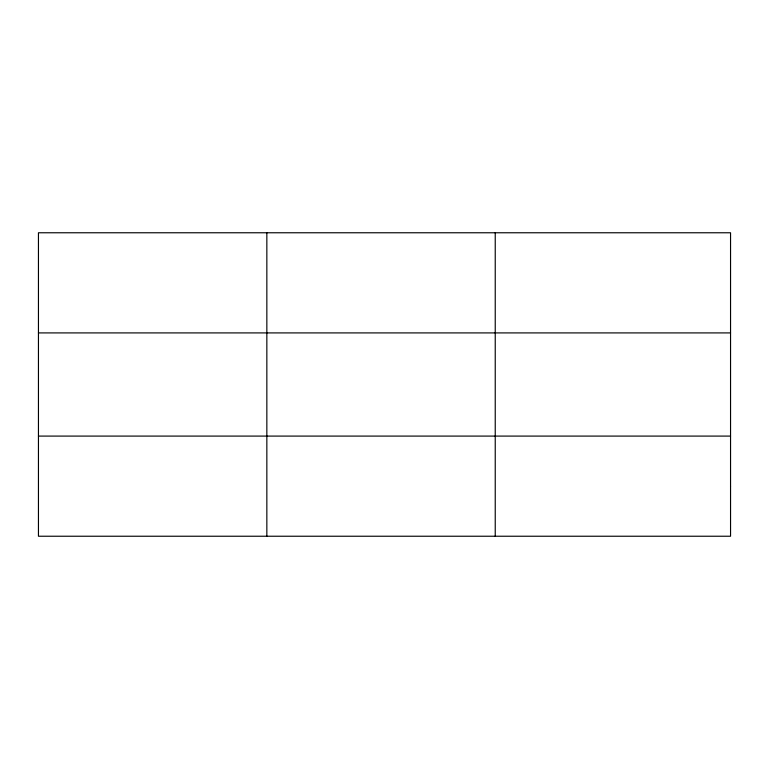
<?xml version="1.0" encoding="UTF-8"?>
<svg xmlns="http://www.w3.org/2000/svg" width="769" height="769" viewBox="0 0 769 769"><rect width="100%" height="100%" fill="white"/><g stroke="black" fill="none" stroke-linecap="round" stroke-linejoin="round"><path stroke-width="1.15" d="M266.843 536.233L266.843 232.767M495.236 536.233L495.236 232.767M38.45 332.91L730.55 332.91M38.45 436.09L730.55 436.09M730.55 486.162L730.55 536.233L38.45 536.233L38.45 232.767L730.55 232.767L730.55 486.162"/></g></svg>
